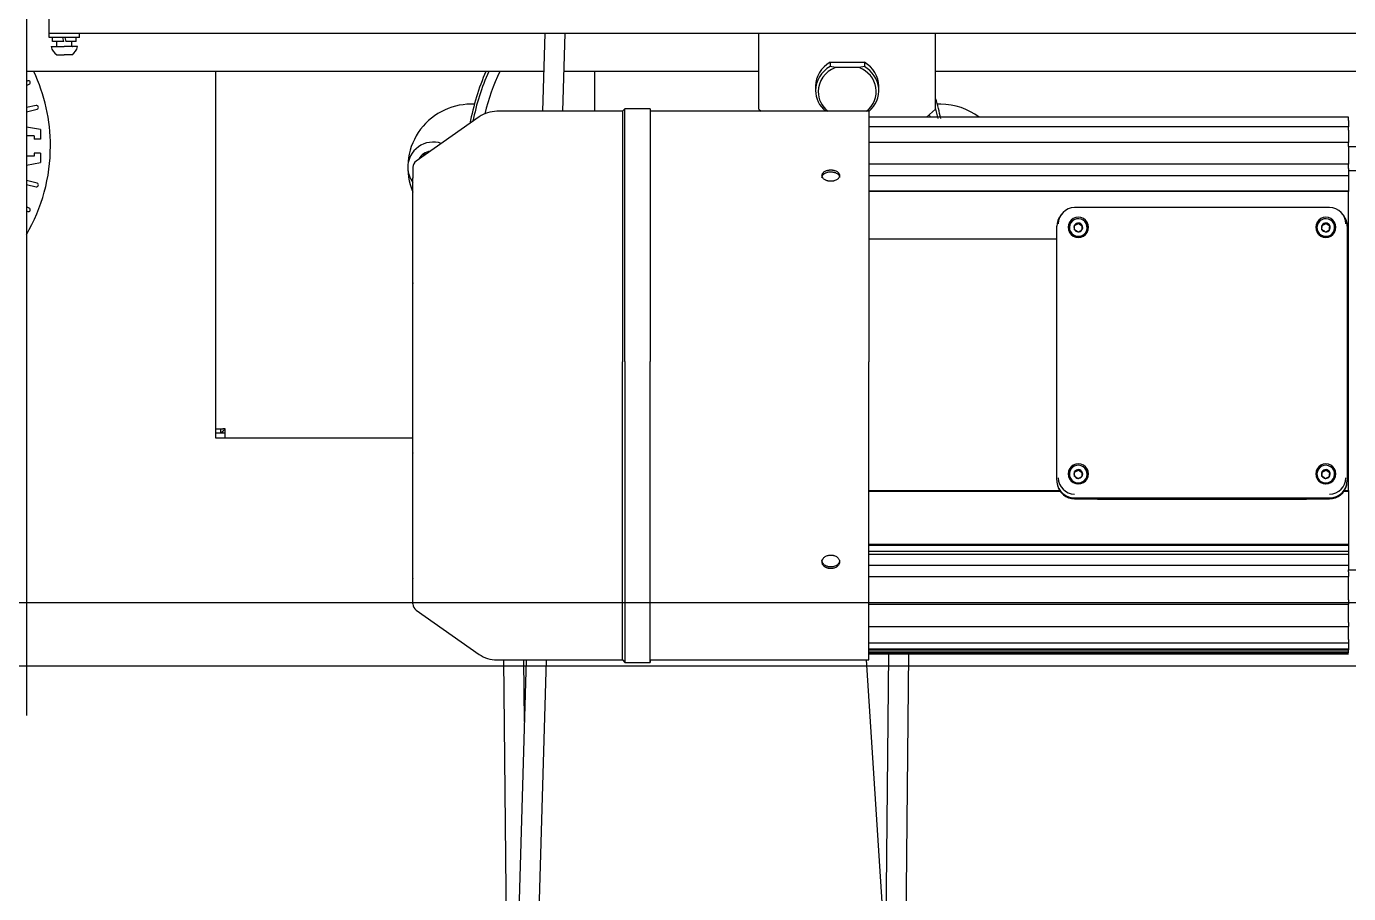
# Model space of a CAD drawing. Extents: x -599358 to 2865263, y -1062760 to 486533.
# Drawn here: x 1915286 to 1916108, y -666736 to -666197 of the extents above; entities that cross this region are included whole.
import ezdxf

# ---------------------------------------------------------------- set-up
doc = ezdxf.new("R2010")
doc.units = 0
for name, color, linetype in [('A-LIN-V', 9, 'Continuous'), ('EWHS5T6M-1', 7, 'Continuous'), ('EWHS5T6M-3', 7, 'Continuous'), ('FHSGH10105-主梁-06', 7, 'Continuous'), ('零件1^葫芦小车', 7, 'Continuous')]:
    doc.layers.add(name, color=color, linetype=linetype)

# ---------------------------------------------------------------- blocks, each defined once
blk = doc.blocks.new('G$C20E3758E')
at = {"color": 3}
blk.add_line((964.86, 2745.13), (964.86, 2744.13), dxfattribs=at)
at = {"layer": 'EWHS5T6M-1', "color": 3, "linetype": 'Continuous'}
for p, q in [((717.88, 2978.13), (717.88, 2723.15)), ((718.47, 2974.38), (717.88, 2974.15)), ((792.88, 2836.62), (792.88, 2978.13)), ((792.88, 2832.88), (792.88, 2978.13)), ((942.86, 2962.31), (942.86, 2978.13)), ((717.88, 2972.59), (719.01, 2973.08)), ((721.77, 2964.58), (717.88, 2963.76)), ((717.88, 2962.09), (722.1, 2963.22)), ((895.21, 2965.13), (893.87, 2965.13)), ((1079.85, 2965.13), (1078.5, 2965.13)), ((723.43, 2955.05), (717.88, 2956.03)), ((720.93, 2952.55), (717.88, 2952.55)), ((720.93, 2952.55), (720.93, 2951.28)), ((723.43, 2955.05), (723.43, 2951.28)), ((723.43, 2951.28), (720.93, 2951.28)), ((720.93, 2944.5), (717.88, 2944.5)), ((717.88, 2941.02), (723.43, 2942)), ((723.43, 2945.78), (720.93, 2945.78)), ((720.93, 2945.78), (720.93, 2944.5)), ((723.43, 2945.78), (723.43, 2942)), ((722.1, 2933.83), (717.88, 2934.96)), ((717.88, 2933.3), (721.77, 2932.47)), ((719.01, 2923.97), (717.88, 2924.47)), ((717.88, 2922.9), (718.47, 2922.68)), ((717.88, 2913.46), (717.88, 2723.15)), ((792.88, 2836.62), (795.61, 2836.62)), ((792.88, 2834.88), (792.88, 2836.62)), ((794.88, 2834.88), (792.88, 2834.88)), ((792.88, 2832.88), (792.88, 2834.88)), ((796.61, 2834.88), (792.88, 2834.88)), ((796.61, 2832.88), (792.88, 2832.88)), ((870.87, 2832.88), (792.88, 2832.88)), ((794.88, 2834.88), (794.88, 2836.62)), ((796.61, 2836.62), (795.61, 2836.62)), ((795.61, 2835.62), (796.61, 2836.62)), ((795.62, 2835.62), (796.61, 2836.62)), ((796.61, 2835.62), (796.61, 2836.62)), ((796.61, 2832.88), (796.61, 2835.62)), ((870.87, 2832.88), (796.61, 2832.88))]:
    blk.add_line(p, q, dxfattribs=at)
for centre, radius, start, end in [((718.72, 2973.72), 0.7, 294, 111), ((657.89, 2948.53), 69.49, 0, 25.2123), ((657.89, 2948.53), 69.49, 0, 25.2123), ((986.86, 2940.13), 94.99, 156.4218, 169.4409), ((986.86, 2940.13), 93.99, 156.1555, 168.8159), ((986.86, 2940.13), 89.99, 155.025, 166.3526), ((721.91, 2963.9), 0.7, 285, 102), ((893.87, 2940.13), 25, 90, 203.0739), ((986.86, 2940.13), 94.99, 11.7594, 16.6856), ((986.86, 2940.13), 93.99, 11.8863, 14.5143), ((1079.85, 2940.13), 25, 52.4114, 90), ((657.89, 2948.53), 69.49, 329.6902, 0), ((657.89, 2948.53), 69.49, 329.6902, 0), ((878.87, 2940.13), 10, 71.0233, 180), ((878.87, 2940.13), 6.5, 99.7951, 150.2049), ((878.87, 2940.13), 6, 113.5764, 136.4236), ((878.87, 2940.13), 10, 180, 216.8699), ((721.91, 2933.16), 0.7, 258, 75), ((718.72, 2923.33), 0.7, 249, 66)]:
    blk.add_arc(centre, radius, start, end, dxfattribs=at)
for points in [[(794.88, 2834.89), (794.88, 2835.01), (794.96, 2835.13), (795.23, 2835.37), (795.42, 2835.5), (795.61, 2835.62)], [(795.62, 2835.62), (795.49, 2835.42), (795.37, 2835.23), (795.13, 2834.96), (795.01, 2834.88), (794.88, 2834.88)]]:
    blk.add_open_spline(points, degree=3, knots=[0, 0, 0, 0, 0.5, 0.5, 1, 1, 1, 1], dxfattribs=at)
at = {"layer": 'EWHS5T6M-3', "color": 3, "linetype": 'Continuous'}
for p, q in [((726.88, 2993.13), (726.88, 3019.63)), ((717.88, 3005.13), (717.88, 2723.15)), ((1308.83, 2993.13), (726.88, 2993.13)), ((726.88, 2991.53), (726.88, 2993.13)), ((738.88, 2991.53), (726.88, 2991.53)), ((728.23, 2989.93), (728.23, 2991.53)), ((732.68, 2989.93), (728.23, 2989.93)), ((729.88, 2988.18), (729.88, 2989.93)), ((732.68, 2989.93), (732.25, 2991.53)), ((733.08, 2991.53), (733.51, 2989.93)), ((737.53, 2989.93), (733.51, 2989.93)), ((735.88, 2988.18), (735.88, 2989.93)), ((737.53, 2989.93), (737.53, 2991.53)), ((738.88, 2991.53), (738.88, 2993.13)), ((1007.86, 2963.18), (1007.86, 2993.13)), ((1077.85, 2963.18), (1077.85, 2993.13)), ((727.63, 2987.93), (732.88, 2987.93)), ((729.88, 2984.63), (732.88, 2984.63)), ((730.57, 2984.63), (730.57, 2984.63)), ((738.13, 2987.93), (732.88, 2987.93)), ((735.88, 2984.63), (732.88, 2984.63)), ((1036.07, 2981.76), (1036.07, 2980.07)), ((1036.07, 2981.76), (1049.63, 2981.76)), ((1038.16, 2979.64), (1036.07, 2980.07)), ((1047.54, 2979.64), (1038.16, 2979.64)), ((1049.63, 2980.07), (1047.54, 2979.64)), ((1049.63, 2981.76), (1049.63, 2980.07)), ((1030.35, 2972.24), (1030.35, 2970.55)), ((1055.35, 2970.55), (1055.35, 2972.24)), ((954.86, 2963.31), (953.86, 2962.31)), ((954.86, 2863.27), (954.86, 2963.31)), ((964.86, 2963.31), (954.86, 2963.31)), ((964.86, 2963.31), (964.86, 2863.27)), ((1007.86, 2963.18), (1008.82, 2962.31)), ((1077.85, 2963.18), (1074.27, 2959.94)), ((897.19, 2960.14), (872.15, 2942.61)), ((953.86, 2962.31), (904.07, 2962.31)), ((953.86, 2962.31), (953.86, 2863.18)), ((1051.35, 2962.31), (964.86, 2962.31)), ((1051.35, 2962.31), (1051.35, 2863.18)), ((1241.33, 2959.94), (1051.35, 2959.94)), ((1241.33, 2958.72), (1241.33, 2959.94)), ((1241.33, 2958.72), (1241.33, 2956.19)), ((1241.33, 2956.19), (1051.35, 2956.19)), ((1241.33, 2954.8), (1241.33, 2956.19)), ((1241.33, 2954.8), (1241.33, 2949.94)), ((1241.33, 2949.94), (1051.35, 2949.94)), ((1241.33, 2948.39), (1241.33, 2949.94)), ((1241.33, 2948.39), (1241.33, 2941.35)), ((1251.33, 2948.21), (1241.33, 2948.21)), ((870.87, 2940.15), (870.87, 2935.97)), ((1241.33, 2941.35), (1051.35, 2941.35)), ((1241.33, 2936.74), (1051.35, 2936.74)), ((1241.33, 2939.64), (1241.33, 2941.35)), ((1241.33, 2939.64), (1241.33, 2938.75)), ((1241.33, 2938.75), (1241.33, 2938.66)), ((1257.33, 2938.75), (1241.33, 2938.75)), ((1241.33, 2938.66), (1241.33, 2930.63)), ((870.87, 2935.9), (870.87, 2935.97)), ((870.87, 2894.34), (870.87, 2935.9)), ((1051.35, 2930.89), (1241.33, 2930.89)), ((1241.33, 2930.63), (1051.35, 2930.63)), ((1241.33, 2930.1), (1241.33, 2930.63)), ((1241.33, 2911.84), (1241.33, 2930.1)), ((1127.7, 2921.62), (1127.24, 2921)), ((1233.83, 2924.18), (1132.84, 2924.18)), ((1239.44, 2921), (1238.97, 2921.62)), ((1125.84, 2816.22), (1125.84, 2916.82)), ((1130.84, 2916.3), (1130.84, 2915.98)), ((1132.8, 2915.38), (1132.89, 2917.1)), ((1132.89, 2917.1), (1134.43, 2917.88)), ((1132.89, 2917.1), (1132.89, 2917.27)), ((1134.43, 2917.88), (1134.43, 2918.06)), ((1134.43, 2917.88), (1135.89, 2916.94)), ((1137.84, 2915.98), (1137.84, 2916.3)), ((1228.83, 2916.3), (1228.83, 2915.98)), ((1230.79, 2915.38), (1230.88, 2917.1)), ((1230.88, 2917.1), (1232.42, 2917.88)), ((1230.88, 2917.1), (1230.88, 2917.27)), ((1232.42, 2917.88), (1232.42, 2918.06)), ((1232.42, 2917.88), (1233.88, 2916.94)), ((1235.83, 2915.98), (1235.83, 2916.3)), ((1240.83, 2916.82), (1240.83, 2816.22)), ((717.88, 2913.46), (717.88, 2723.15)), ((1051.35, 2911.84), (1125.84, 2911.84)), ((1240.83, 2911.84), (1241.33, 2911.84)), ((1241.33, 2812.23), (1241.33, 2911.84)), ((870.87, 2894.34), (870.87, 2894.16)), ((870.87, 2861.25), (870.87, 2894.16)), ((954.86, 2863.27), (954.86, 2744.13)), ((964.86, 2744.13), (964.86, 2863.27)), ((870.87, 2827.15), (870.87, 2861.25)), ((953.86, 2745.13), (953.86, 2863.18)), ((1051.35, 2745.13), (1051.35, 2863.18)), ((870.87, 2827.15), (870.87, 2832.88)), ((870.87, 2777.43), (870.87, 2826.96)), ((870.87, 2777.43), (870.87, 2826.96)), ((1130.84, 2818.68), (1130.84, 2818.37)), ((1132.8, 2817.76), (1132.89, 2819.48)), ((1132.89, 2819.48), (1134.43, 2820.26)), ((1132.89, 2819.48), (1132.89, 2819.66)), ((1134.43, 2820.26), (1134.43, 2820.44)), ((1134.43, 2820.26), (1135.89, 2819.32)), ((1137.84, 2818.37), (1137.84, 2818.68)), ((1228.83, 2818.68), (1228.83, 2818.37)), ((1230.79, 2817.76), (1230.88, 2819.48)), ((1230.88, 2819.48), (1232.42, 2820.26)), ((1230.88, 2819.48), (1230.88, 2819.66)), ((1232.42, 2820.26), (1232.42, 2820.44)), ((1232.42, 2820.26), (1233.88, 2819.32)), ((1235.83, 2818.37), (1235.83, 2818.68)), ((1051.35, 2812.23), (1126.92, 2812.23)), ((1051.35, 2811.88), (1127.15, 2811.88)), ((1125.98, 2814.83), (1126.07, 2814.41)), ((1239.53, 2811.88), (1241.33, 2811.88)), ((1239.75, 2812.23), (1241.33, 2812.23)), ((1240.61, 2814.41), (1240.69, 2814.83)), ((1241.33, 2812.23), (1241.33, 2811.88)), ((1241.33, 2811.88), (1241.33, 2791.6)), ((1132.84, 2809.25), (1233.83, 2809.25)), ((1132.84, 2808.9), (1233.83, 2808.9)), ((1142.5, 2808.74), (1224.18, 2808.74)), ((1051.35, 2790.9), (1241.33, 2790.9)), ((1051.35, 2790.51), (1241.33, 2790.51)), ((1241.33, 2791.6), (1241.33, 2790.9)), ((1241.33, 2791.16), (1241.33, 2780.94)), ((1241.33, 2788.05), (1051.35, 2788.05)), ((1241.33, 2786.79), (1051.35, 2786.79)), ((1241.33, 2782.5), (1051.35, 2782.5)), ((1241.33, 2780.94), (1241.33, 2780.78)), ((1241.33, 2779.98), (1241.33, 2780.78)), ((1241.33, 2780.78), (1257.33, 2780.78)), ((1241.33, 2779.98), (1241.33, 2778.12)), ((870.87, 2767.29), (870.87, 2777.34)), ((870.87, 2767.29), (870.87, 2777.34)), ((1051.35, 2778.12), (1241.33, 2778.12)), ((1241.33, 2768.9), (1241.33, 2778.12)), ((872.15, 2764.83), (897.19, 2747.3)), ((872.15, 2764.83), (897.19, 2747.3)), ((1051.35, 2767.18), (1241.33, 2767.18)), ((1241.33, 2768.9), (1241.33, 2767.18)), ((1241.33, 2759.91), (1241.33, 2767.18)), ((1241.33, 2759.91), (1241.33, 2758.34)), ((1241.33, 2759.23), (1241.33, 2758.34)), ((1051.35, 2758.34), (1241.33, 2758.34)), ((1241.33, 2753.24), (1241.33, 2758.34)), ((1241.33, 2753.24), (1241.33, 2758.34)), ((1051.35, 2751.82), (1241.33, 2751.82)), ((1051.35, 2749.52), (1241.33, 2749.52)), ((1051.35, 2749.1), (1241.33, 2749.1)), ((1051.35, 2748.36), (1241.33, 2748.36)), ((1241.33, 2753.24), (1241.33, 2751.82)), ((1241.33, 2753.24), (1241.33, 2751.82)), ((1241.33, 2751.82), (1241.33, 2749.52)), ((1241.33, 2751.82), (1241.33, 2749.52)), ((1241.33, 2749.52), (1241.33, 2749.1)), ((1241.33, 2749.52), (1241.33, 2749.1)), ((1241.33, 2748.36), (1241.33, 2749.1)), ((1241.33, 2748.36), (1241.33, 2749.1)), ((1241.33, 2747.95), (1241.33, 2748.36)), ((1241.33, 2747.95), (1241.33, 2748.36)), ((904.07, 2745.13), (953.86, 2745.13)), ((904.07, 2745.13), (953.86, 2745.13)), ((953.86, 2745.13), (954.86, 2744.13)), ((953.86, 2745.13), (954.86, 2744.13)), ((954.86, 2744.13), (964.86, 2744.13)), ((954.86, 2744.13), (964.86, 2744.13)), ((964.86, 2745.13), (1051.35, 2745.13)), ((964.86, 2745.13), (1051.35, 2745.13)), ((1051.35, 2747.95), (1241.33, 2747.95)), ((1051.35, 2747.5), (1241.33, 2747.5)), ((1051.35, 2745.13), (1051.35, 2747.5)), ((1051.35, 2747.5), (1241.33, 2747.5))]:
    blk.add_line(p, q, dxfattribs=at)
for centre, radius, start, end in [((732.88, 2989.09), 5.38, 192.4855, 236.0883), ((729.63, 2988.18), 0.25, 270, 0), ((736.13, 2988.18), 0.25, 180, 270), ((732.88, 2989.09), 5.38, 303.9117, 347.5145), ((904.07, 2950.31), 12, 90, 125), ((873.87, 2940.15), 3, 125, 180), ((874.38, 2935.9), 3.51, 178.705, 180.0001), ((789.98, 2934.72), 343.35, 356.7996, 357.0875), ((1124.24, 2936.27), 20.88, 294.4916, 299.2424), ((1147.21, 2936.18), 22.17, 234.8191, 239.2907), ((788.54, 2934.8), 347.8, 356.8014, 357.0857), ((887.97, 2934.72), 343.35, 356.7996, 357.0875), ((1222.23, 2936.27), 20.88, 294.4916, 299.2424), ((1245.2, 2936.18), 22.17, 234.8191, 239.2907), ((886.53, 2934.8), 347.8, 356.8014, 357.0857), ((1145.58, 2933.69), 22.19, 234.8213, 239.2886), ((1125.59, 2933.62), 20.89, 294.4932, 299.2408), ((1243.57, 2933.69), 22.19, 234.8213, 239.2886), ((1223.58, 2933.62), 20.89, 294.4932, 299.2408), ((890.38, 2894.16), 19.51, 179.4504, 180.0008), ((890.38, 2827.15), 19.51, 179.9992, 180.5496), ((890.38, 2827.15), 19.51, 179.9992, 180.5496), ((789.98, 2837.1), 343.35, 356.7996, 357.0875), ((1145.58, 2836.07), 22.19, 234.8213, 239.2886), ((1124.24, 2838.65), 20.88, 294.4916, 299.2424), ((1125.59, 2836), 20.89, 294.4932, 299.2408), ((1147.21, 2838.56), 22.17, 234.8191, 239.2907), ((788.54, 2837.18), 347.8, 356.8014, 357.0857), ((887.97, 2837.1), 343.35, 356.7996, 357.0875), ((1243.57, 2836.07), 22.19, 234.8213, 239.2886), ((1222.23, 2838.65), 20.88, 294.4916, 299.2424), ((1223.58, 2836), 20.89, 294.4932, 299.2408), ((1245.2, 2838.56), 22.17, 234.8191, 239.2907), ((886.53, 2837.18), 347.8, 356.8014, 357.0857), ((1142.38, 2810.72), 1.99, 258.8311, 273.3248), ((1224.29, 2810.72), 1.99, 266.6761, 281.168), ((874.38, 2777.43), 3.51, 179.9999, 181.295), ((874.38, 2777.43), 3.51, 179.9999, 181.295), ((873.87, 2767.29), 3, 180, 235), ((873.87, 2767.29), 3, 180, 235), ((904.07, 2757.13), 12, 235, 270), ((904.07, 2757.13), 12, 235, 270)]:
    blk.add_arc(centre, radius, start, end, dxfattribs=at)
for centre, major_axis, ratio, start_param, end_param in [((1042.85, 2972.24), (-12.5, 0), 0.906308, 5.285902, 6.283185), ((1042.85, 2970.55), (12.5, 0), 0.906308, 2.144309, 3.141593), ((1042.85, 2970.13), (11.5, 0), 0.906308, 1.990908, 3.141593), ((1042.85, 2970.13), (-11.5, 0), 0.906308, 2.292842, 4.292278), ((1042.85, 2972.24), (-12.5, 0), 0.906308, 3.141593, 4.138876), ((1042.85, 2970.55), (-12.5, 0), 0.906308, 2.318559, 4.138876), ((1042.85, 2970.55), (-12.5, 0), 0.906308, 0, 0.814997), ((1042.85, 2970.13), (-11.5, 0), 0.906308, 0, 0.84875), ((1117.84, 2984.52), (50, 0), 0.906308, 3.692209, 3.714995), ((1132.84, 2916.82), (-7, 0), 0.996195, 5.640904, 6.283185), ((1132.84, 2917.79), (-6.42, 0), 0.996195, 4.712389, 6.283185), ((1233.83, 2917.79), (-6.42, 0), 0.996195, 3.141593, 4.712389), ((1233.83, 2916.82), (7, 0), 0.996195, 0, 0.642281), ((1134.34, 2916.38), (4, 0), 0.996195, 1.570796, 4.712389), ((1134.34, 2915.98), (3.76, 0), 0.996195, 2.123451, 3.742624), ((1134.34, 2916.3), (3.5, 0), 0.996195, 1.517654, 4.659247), ((1134.34, 2915.98), (3.5, 0), 0.996195, 3.141593, 4.659247), ((1134.34, 2916.33), (1.73, 0), 0.996195, 2.564851, 3.612049), ((1134.34, 2916.33), (1.73, 0), 0.996195, 1.517654, 2.564851), ((1134.34, 2916.3), (-3.5, 0), 0.996195, 1.517654, 4.659247), ((1134.34, 2915.98), (-3.5, 0), 0.996195, 1.517654, 3.141593), ((1134.34, 2916.38), (-4, 0), 0.996195, 1.570796, 4.712389), ((1134.34, 2916.33), (1.73, 0), 0.996195, 0.470456, 1.517654), ((1134.34, 2916.33), (-1.73, 0), 0.996195, 2.564851, 3.612049), ((1134.34, 2915.98), (-3.76, 0), 0.996195, 2.540562, 4.159734), ((1232.33, 2916.38), (4, 0), 0.996195, 1.570796, 4.712389), ((1232.33, 2915.98), (3.76, 0), 0.996195, 2.123451, 3.742624), ((1232.33, 2916.3), (3.5, 0), 0.996195, 1.517654, 4.659247), ((1232.33, 2915.98), (3.5, 0), 0.996195, 3.141593, 4.659247), ((1232.33, 2916.33), (1.73, 0), 0.996195, 2.564851, 3.612049), ((1232.33, 2916.33), (1.73, 0), 0.996195, 1.517654, 2.564851), ((1232.33, 2916.3), (-3.5, 0), 0.996195, 1.517654, 4.659247), ((1232.33, 2915.98), (-3.5, 0), 0.996195, 1.517654, 3.141593), ((1232.33, 2916.38), (-4, 0), 0.996195, 1.570796, 4.712389), ((1232.33, 2916.33), (1.73, 0), 0.996195, 0.470456, 1.517654), ((1232.33, 2916.33), (-1.73, 0), 0.996195, 2.564851, 3.612049), ((1232.33, 2915.98), (-3.76, 0), 0.996195, 2.540562, 4.159734), ((1134.34, 2916.33), (-1.73, 0), 0.996195, 0.470456, 1.517654), ((1134.34, 2916.33), (-1.73, 0), 0.996195, 1.517654, 2.564851), ((1232.33, 2916.33), (-1.73, 0), 0.996195, 0.470456, 1.517654), ((1232.33, 2916.33), (-1.73, 0), 0.996195, 1.517654, 2.564851), ((1134.34, 2818.76), (4, 0), 0.996195, 1.570796, 4.712389), ((1134.34, 2818.37), (3.76, 0), 0.996195, 2.123451, 3.742624), ((1134.34, 2818.68), (3.5, 0), 0.996195, 1.517654, 4.659247), ((1134.34, 2818.68), (-3.5, 0), 0.996195, 1.517654, 4.659247), ((1134.34, 2818.76), (-4, 0), 0.996195, 1.570796, 4.712389), ((1134.34, 2818.37), (-3.76, 0), 0.996195, 2.540562, 4.159734), ((1232.33, 2818.76), (4, 0), 0.996195, 1.570796, 4.712389), ((1232.33, 2818.37), (3.76, 0), 0.996195, 2.123451, 3.742624), ((1232.33, 2818.68), (3.5, 0), 0.996195, 1.517654, 4.659247), ((1232.33, 2818.68), (-3.5, 0), 0.996195, 1.517654, 4.659247), ((1232.33, 2818.76), (-4, 0), 0.996195, 1.570796, 4.712389), ((1232.33, 2818.37), (-3.76, 0), 0.996195, 2.540562, 4.159734), ((1132.84, 2816.22), (-7, 0), 0.996195, 6.283185, 7.853982), ((1132.84, 2817.18), (6.42, 0), 0.996195, 3.141593, 4.712389), ((1134.34, 2818.37), (3.5, 0), 0.996195, 3.141593, 4.659247), ((1134.34, 2818.72), (1.73, 0), 0.996195, 2.564851, 3.612049), ((1134.34, 2818.72), (-1.73, 0), 0.996195, 0.470456, 1.517654), ((1134.34, 2818.72), (1.73, 0), 0.996195, 1.517654, 2.564851), ((1134.34, 2818.37), (-3.5, 0), 0.996195, 1.517654, 3.141593), ((1134.34, 2818.72), (-1.73, 0), 0.996195, 1.517654, 2.564851), ((1134.34, 2818.72), (1.73, 0), 0.996195, 0.470456, 1.517654), ((1134.34, 2818.72), (-1.73, 0), 0.996195, 2.564851, 3.612049), ((1232.33, 2818.37), (3.5, 0), 0.996195, 3.141593, 4.659247), ((1232.33, 2818.72), (1.73, 0), 0.996195, 2.564851, 3.612049), ((1232.33, 2818.72), (-1.73, 0), 0.996195, 0.470456, 1.517654), ((1232.33, 2818.72), (1.73, 0), 0.996195, 1.517654, 2.564851), ((1232.33, 2818.37), (-3.5, 0), 0.996195, 1.517654, 3.141593), ((1232.33, 2818.72), (-1.73, 0), 0.996195, 1.517654, 2.564851), ((1232.33, 2818.72), (1.73, 0), 0.996195, 0.470456, 1.517654), ((1232.33, 2818.72), (-1.73, 0), 0.996195, 2.564851, 3.612049), ((1233.83, 2817.18), (6.42, 0), 0.996195, 4.712389, 6.283185), ((1233.83, 2816.22), (7, 0), 0.996195, 4.712389, 6.283185), ((1132.84, 2815.78), (-6.91, 0), 0.996195, 0.20086, 1.570796), ((1233.83, 2815.78), (-6.91, 0), 0.996195, 1.570796, 2.940732)]:
    blk.add_ellipse(centre, major_axis=major_axis, ratio=ratio, start_param=start_param, end_param=end_param, dxfattribs=at)
for points, knots in [([(1036.35, 2934.61), (1036.3, 2934.61), (1036.18, 2934.61), (1036.01, 2934.62), (1035.84, 2934.64), (1035.61, 2934.66), (1035.33, 2934.71), (1035.01, 2934.79), (1034.7, 2934.88), (1034.31, 2935.04), (1033.86, 2935.28), (1033.42, 2935.63), (1033.1, 2936.03), (1032.9, 2936.46), (1032.83, 2936.9), (1032.9, 2937.34), (1033.1, 2937.76), (1033.42, 2938.15), (1033.86, 2938.48), (1034.39, 2938.76), (1034.9, 2938.92), (1035.33, 2939.02), (1035.67, 2939.07), (1036.01, 2939.1), (1036.24, 2939.11), (1036.35, 2939.11)], [0, 0, 0, 0, 0.015617, 0.031217, 0.046838, 0.062519, 0.093859, 0.125183, 0.156348, 0.187563, 0.250185, 0.312521, 0.375062, 0.437522, 0.499933, 0.562494, 0.624855, 0.687415, 0.749875, 0.812345, 0.87492, 0.906097, 0.937303, 0.968653, 1, 1, 1, 1]), ([(1032.85, 2936.14), (1032.85, 2936.39), (1033.01, 2936.97), (1033.71, 2937.68), (1034.68, 2938.11), (1035.55, 2938.31), (1036.1, 2938.33), (1036.35, 2938.34)], [0.500163, 0.500163, 0.500163, 0.500163, 0.6080037, 0.7495025, 0.8480688, 0.931583, 1, 1, 1, 1]), ([(1036.35, 2939.11), (1036.42, 2939.11), (1036.55, 2939.11), (1036.74, 2939.1), (1036.94, 2939.08), (1037.13, 2939.06), (1037.32, 2939.03), (1037.51, 2938.99), (1037.84, 2938.91), (1038.31, 2938.76), (1038.84, 2938.48), (1039.28, 2938.15), (1039.6, 2937.77), (1039.81, 2937.35), (1039.87, 2936.91), (1039.81, 2936.46), (1039.61, 2936.03), (1039.28, 2935.63), (1038.84, 2935.28), (1038.31, 2934.99), (1037.8, 2934.81), (1037.37, 2934.71), (1037.04, 2934.65), (1036.7, 2934.62), (1036.47, 2934.61), (1036.35, 2934.61)], [0, 0, 0, 0, 0.017969, 0.035808, 0.053574, 0.071324, 0.089115, 0.107004, 0.125048, 0.18751, 0.2499, 0.312443, 0.374783, 0.437331, 0.499754, 0.56222, 0.624775, 0.687117, 0.749694, 0.81201, 0.874549, 0.905951, 0.937122, 0.96837, 1, 1, 1, 1]), ([(1036.35, 2938.34), (1036.53, 2938.34), (1036.93, 2938.33), (1037.55, 2938.23), (1038.22, 2938.03), (1039.04, 2937.63), (1039.7, 2936.98), (1039.85, 2936.39), (1039.85, 2936.14), (1039.85, 2936.14)], [0, 0, 0, 0, 0.0498308, 0.1081871, 0.1750598, 0.2504376, 0.3920247, 0.4999332, 0.5001595, 0.5001595, 0.5001595, 0.5001595]), ([(1036.35, 2781.28), (1036.3, 2781.28), (1036.18, 2781.28), (1036.01, 2781.29), (1035.84, 2781.3), (1035.61, 2781.33), (1035.33, 2781.38), (1035.01, 2781.47), (1034.7, 2781.58), (1034.31, 2781.76), (1033.86, 2782.03), (1033.42, 2782.43), (1033.1, 2782.89), (1032.9, 2783.39), (1032.83, 2783.92), (1032.9, 2784.45), (1033.1, 2784.96), (1033.42, 2785.43), (1033.86, 2785.85), (1034.39, 2786.19), (1034.9, 2786.4), (1035.33, 2786.52), (1035.67, 2786.59), (1036.01, 2786.63), (1036.24, 2786.63), (1036.35, 2786.64)], [0, 0, 0, 0, 0.015617, 0.031217, 0.046838, 0.062519, 0.093859, 0.125183, 0.156348, 0.187563, 0.250185, 0.312521, 0.375062, 0.437522, 0.499933, 0.562494, 0.624855, 0.687415, 0.749875, 0.812345, 0.87492, 0.906097, 0.937303, 0.968653, 1, 1, 1, 1]), ([(1036.35, 2786.64), (1036.42, 2786.64), (1036.55, 2786.63), (1036.74, 2786.62), (1036.94, 2786.6), (1037.13, 2786.57), (1037.32, 2786.53), (1037.51, 2786.48), (1037.84, 2786.38), (1038.31, 2786.19), (1038.84, 2785.85), (1039.28, 2785.43), (1039.6, 2784.96), (1039.81, 2784.45), (1039.87, 2783.92), (1039.81, 2783.4), (1039.61, 2782.89), (1039.28, 2782.43), (1038.84, 2782.03), (1038.31, 2781.7), (1037.8, 2781.5), (1037.37, 2781.38), (1037.04, 2781.32), (1036.7, 2781.28), (1036.47, 2781.28), (1036.35, 2781.28)], [0, 0, 0, 0, 0.017969, 0.035808, 0.053574, 0.071324, 0.089115, 0.107004, 0.125048, 0.18751, 0.2499, 0.312443, 0.374783, 0.437331, 0.499754, 0.56222, 0.624775, 0.687117, 0.749694, 0.81201, 0.874549, 0.905951, 0.937122, 0.96837, 1, 1, 1, 1]), ([(1036.35, 2781.92), (1036.17, 2781.92), (1035.78, 2781.94), (1035.15, 2782.06), (1034.49, 2782.29), (1033.66, 2782.78), (1033.01, 2783.56), (1032.85, 2784.26), (1032.85, 2784.56), (1032.85, 2784.56)], [0, 0, 0, 0, 0.0496998, 0.1080452, 0.1750266, 0.2506324, 0.3922836, 0.5000874, 0.500163, 0.500163, 0.500163, 0.500163]), ([(1039.85, 2784.56), (1039.85, 2784.26), (1039.7, 2783.57), (1039, 2782.72), (1038.03, 2782.2), (1037.16, 2781.96), (1036.6, 2781.93), (1036.35, 2781.92)], [0.5001595, 0.5001595, 0.5001595, 0.5001595, 0.6077712, 0.7492495, 0.8479785, 0.9315772, 1, 1, 1, 1])]:
    blk.add_open_spline(points, degree=3, knots=knots, dxfattribs=at)
at = {"layer": 'FHSGH10105-主梁-06', "color": 3, "linetype": 'Continuous'}
for p, q in [((922.63, 2978.13), (717.88, 2978.13)), ((792.88, 2978.13), (720.76, 2978.13)), ((1007.86, 2978.13), (930.67, 2978.13)), ((1309.32, 2978.13), (1077.85, 2978.13)), ((4195.59, 2767.7), (-1105.4, 2767.7)), ((4325.26, 2742.7), (-1105.4, 2742.7))]:
    blk.add_line(p, q, dxfattribs=at)
at = {"layer": '零件1^葫芦小车', "color": 3, "linetype": 'Continuous'}
for p, q in [((923.07, 2993.13), (922.17, 2962.31)), ((930.21, 2962.31), (931.11, 2993.13)), ((906.81, 2745.13), (907.82, 2636.05)), ((915.8, 2745.13), (909.13, 2518.03)), ((915.08, 2720.7), (914.85, 2745.13)), ((917.19, 2518.36), (923.84, 2745.13)), ((1064.86, 2520.55), (1050.5, 2745.13)), ((1059.25, 2747.5), (1058.1, 2631.47)), ((1066.2, 2636.89), (1067.29, 2747.5))]:
    blk.add_line(p, q, dxfattribs=at)

msp = doc.modelspace()

# ---------------------------------------------------------------- block references
at = {"layer": 'A-LIN-V', "xscale": 1.571585729816195, "yscale": 1.571585729816195, "zscale": 1.571585729816195}
msp.add_blockref('G$C20E3758E', (1914157.49, -670905.27), dxfattribs=at)

doc.saveas('drawing.dxf')
